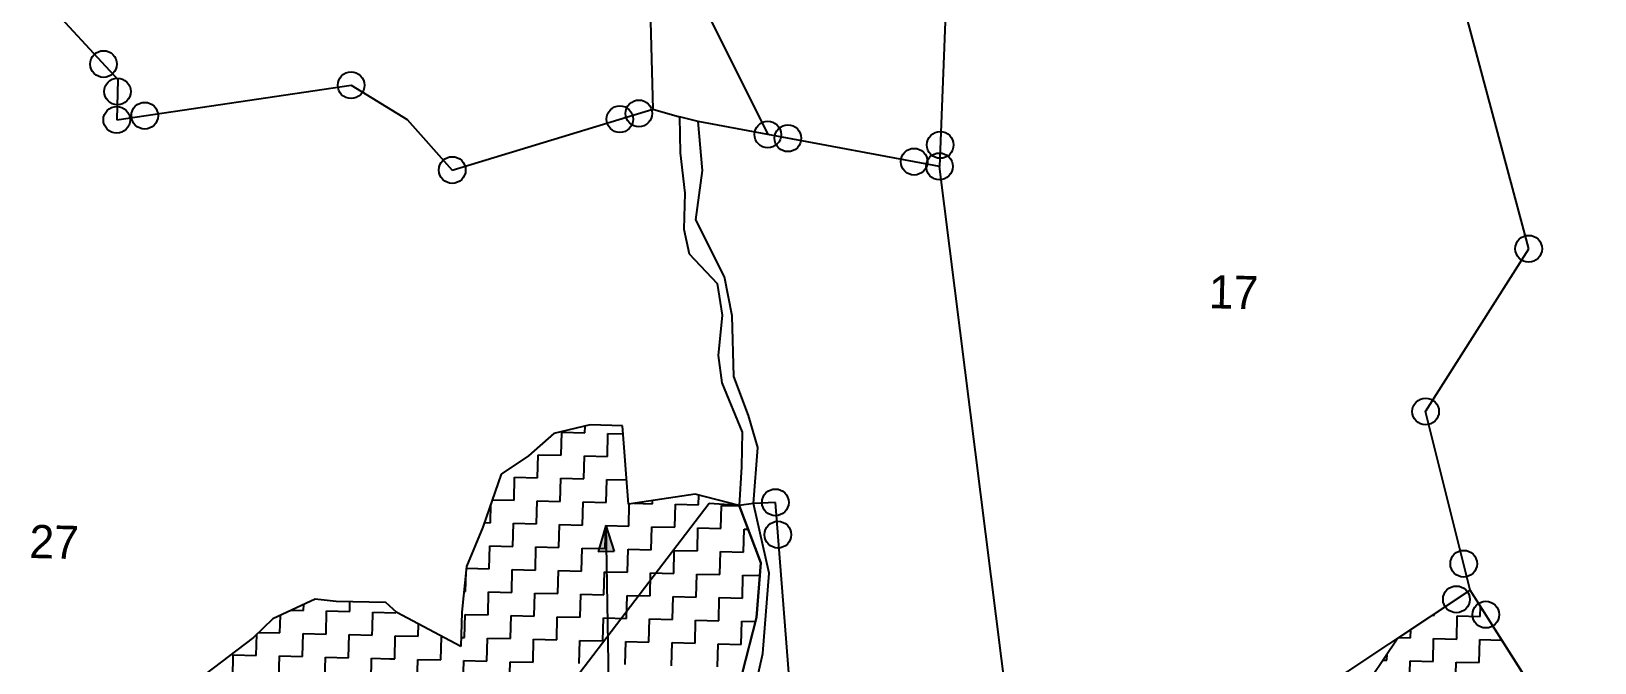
# Model space of a CAD drawing. Header units: metres. Extents: x 281189 to 282836, y 2087081 to 2088995.
# Drawn here: x 282174.3 to 282589.1, y 2087710.4 to 2087877.9 of the extents above; entities that cross this region are included whole.
import ezdxf
from ezdxf.enums import TextEntityAlignment as Align

# ---------------------------------------------------------------- set-up
doc = ezdxf.new("R2010")
doc.units = ezdxf.units.M
for name, color, linetype in [('POLY_HATCH', 12, 'Continuous'), ('POLY_PARCEL', 6, 'Continuous'), ('POLY_WATER', 4, 'Continuous'), ('TEXT_PARCEL', 7, 'Continuous'), ('V_BOUND_LINE', 7, 'Continuous')]:
    doc.layers.add(name, color=color, linetype=linetype)
doc.styles.add('TEXT_MAP', font='')
doc.styles.get('TEXT_MAP').set_extended_font_data('Kruti Dev 050')

msp = doc.modelspace()

# ---------------------------------------------------------------- hatches: boundary and pattern name
h = msp.add_hatch(color=256)
h.paths.add_polyline_path([(282326.86, 2087739.89), (282328.97, 2087739.93), (282326.73, 2087746.79)])
h.paths.add_polyline_path([(282326.73, 2087746.79), (282324.75, 2087739.85), (282326.86, 2087739.89)])

# ---------------------------------------------------------------- linework, layer by layer
for points in [[(282326.73, 2087746.79), (282324.75, 2087739.85)], [(282326.73, 2087746.79), (282327.5, 2087705.22)], [(282326.73, 2087746.79), (282328.97, 2087739.93)], [(282328.97, 2087739.93), (282324.75, 2087739.85)]]:
    msp.add_lwpolyline(points)
for centre in [(282193.51, 2087869.25), (282197.2, 2087861.97), (282259.19, 2087863.62), (282335.54, 2087856.15), (282197.01, 2087854.45), (282204.43, 2087855.54), (282330.49, 2087854.62), (282369.74, 2087850.54), (282375.08, 2087849.55), (282415.5, 2087847.78), (282408.56, 2087843.34), (282286.03, 2087841.13), (282415.28, 2087842.09), (282571.61, 2087820.25), (282544.27, 2087777.07), (282371.75, 2087752.95), (282372.43, 2087744.38), (282554.37, 2087736.68), (282552.43, 2087727.22), (282560.25, 2087723.16)]:
    msp.add_circle(centre, 3.54)
at = {"layer": 'POLY_HATCH'}
for p, q in [((282322.62, 2087773.5), (282312.96, 2087771.21)), ((282331.21, 2087773.28), (282322.62, 2087773.5)), ((282332.76, 2087752.51), (282331.21, 2087773.28)), ((282312.96, 2087771.21), (282306.24, 2087765.31)), ((282306.24, 2087765.31), (282299.04, 2087760.44)), ((282299.04, 2087760.44), (282294.15, 2087746.41)), ((282350.51, 2087755.1), (282332.76, 2087752.51)), ((282362.11, 2087752.08), (282350.51, 2087755.1)), ((282367.88, 2087736.88), (282362.11, 2087752.08)), ((282294.15, 2087746.41), (282289.84, 2087735.91)), ((282289.84, 2087735.91), (282288.53, 2087723.82)), ((282366.76, 2087722.39), (282367.88, 2087736.88)), ((282249.69, 2087727.31), (282238.44, 2087722.03)), ((282255.23, 2087726.66), (282249.69, 2087727.31)), ((282268.37, 2087726.34), (282255.23, 2087726.66)), ((282556.12, 2087729.67), (282536.91, 2087716.94)), ((282578.98, 2087693.6), (282556.12, 2087729.67)), ((282271.34, 2087723.74), (282268.37, 2087726.34)), ((282288.31, 2087714.73), (282271.34, 2087723.74)), ((282288.53, 2087723.82), (282288.31, 2087714.73)), ((282362.95, 2087707.59), (282366.76, 2087722.39)), ((282238.44, 2087722.03), (282233.26, 2087717.1)), ((282233.26, 2087717.1), (282220.38, 2087707.32)), ((282536.91, 2087716.94), (282525.29, 2087699.64))]:
    msp.add_line(p, q, dxfattribs=at)
at = {"layer": 'POLY_HATCH', "linetype": 'Continuous'}
for p, q in [((282321.22, 2087771.41), (282321.26, 2087773.18)), ((282314.95, 2087765.45), (282315.1, 2087771.56)), ((282315.1, 2087771.56), (282321.22, 2087771.41)), ((282327.18, 2087765.14), (282327.34, 2087771.26)), ((282327.34, 2087771.26), (282331.37, 2087771.16)), ((282308.68, 2087759.48), (282308.83, 2087765.6)), ((282308.83, 2087765.6), (282314.95, 2087765.45)), ((282320.91, 2087759.18), (282321.07, 2087765.29)), ((282321.07, 2087765.29), (282327.18, 2087765.14)), ((282302.41, 2087753.51), (282302.56, 2087759.63)), ((282302.56, 2087759.63), (282308.68, 2087759.48)), ((282314.64, 2087753.21), (282314.8, 2087759.33)), ((282314.8, 2087759.33), (282320.91, 2087759.18)), ((282326.88, 2087752.9), (282327.03, 2087759.02)), ((282327.03, 2087759.02), (282332.28, 2087758.89)), ((282296.14, 2087747.54), (282296.26, 2087752.46)), ((282296.67, 2087753.65), (282302.41, 2087753.51)), ((282308.37, 2087747.24), (282308.53, 2087753.36)), ((282308.53, 2087753.36), (282314.64, 2087753.21)), ((282320.61, 2087746.94), (282320.76, 2087753.06)), ((282320.76, 2087753.06), (282326.88, 2087752.9)), ((282332.85, 2087746.63), (282332.99, 2087752.54)), ((282334.24, 2087752.72), (282339.12, 2087752.6)), ((282339.12, 2087752.6), (282339.14, 2087753.44)), ((282345.09, 2087746.33), (282345.24, 2087752.45)), ((282345.24, 2087752.45), (282351.36, 2087752.3)), ((282351.36, 2087752.3), (282351.42, 2087754.86)), ((282357.32, 2087746.03), (282357.47, 2087752.15)), ((282357.47, 2087752.15), (282362.13, 2087752.03)), ((282294.55, 2087747.58), (282296.14, 2087747.54)), ((282302.1, 2087741.27), (282302.26, 2087747.39)), ((282302.26, 2087747.39), (282308.37, 2087747.24)), ((282314.34, 2087740.97), (282314.49, 2087747.09)), ((282314.49, 2087747.09), (282320.61, 2087746.94)), ((282326.58, 2087740.67), (282326.73, 2087746.79)), ((282326.73, 2087746.79), (282332.85, 2087746.63)), ((282338.82, 2087740.36), (282338.97, 2087746.48)), ((282338.97, 2087746.48), (282345.09, 2087746.33)), ((282351.05, 2087740.06), (282351.2, 2087746.18)), ((282351.2, 2087746.18), (282357.32, 2087746.03)), ((282363.29, 2087739.76), (282363.44, 2087745.88)), ((282363.44, 2087745.88), (282364.48, 2087745.85)), ((282295.83, 2087735.31), (282295.98, 2087741.43)), ((282295.98, 2087741.43), (282302.1, 2087741.27)), ((282308.07, 2087735), (282308.22, 2087741.12)), ((282308.22, 2087741.12), (282314.34, 2087740.97)), ((282320.31, 2087734.7), (282320.46, 2087740.82)), ((282320.46, 2087740.82), (282326.58, 2087740.67)), ((282332.55, 2087734.4), (282332.7, 2087740.52)), ((282332.7, 2087740.52), (282338.82, 2087740.36)), ((282344.78, 2087734.09), (282344.93, 2087740.21)), ((282344.93, 2087740.21), (282351.05, 2087740.06)), ((282357.02, 2087733.79), (282357.17, 2087739.91)), ((282357.17, 2087739.91), (282363.29, 2087739.76)), ((282289.79, 2087735.46), (282295.83, 2087735.31)), ((282301.8, 2087729.04), (282301.95, 2087735.16)), ((282301.95, 2087735.16), (282308.07, 2087735)), ((282314.04, 2087728.73), (282314.19, 2087734.85)), ((282314.19, 2087734.85), (282320.31, 2087734.7)), ((282289.56, 2087729.34), (282289.69, 2087734.53)), ((282326.27, 2087728.43), (282326.43, 2087734.55)), ((282326.43, 2087734.55), (282332.55, 2087734.4)), ((282338.51, 2087728.13), (282338.66, 2087734.25)), ((282338.66, 2087734.25), (282344.78, 2087734.09)), ((282350.75, 2087727.82), (282350.9, 2087733.94)), ((282350.9, 2087733.94), (282357.02, 2087733.79)), ((282362.99, 2087727.52), (282363.14, 2087733.64)), ((282363.14, 2087733.64), (282367.62, 2087733.53)), ((282258.82, 2087723.98), (282258.88, 2087726.57)), ((282289.13, 2087729.35), (282289.56, 2087729.34)), ((282295.53, 2087723.07), (282295.68, 2087729.19)), ((282295.68, 2087729.19), (282301.8, 2087729.04)), ((282307.77, 2087722.77), (282307.92, 2087728.89)), ((282307.92, 2087728.89), (282314.04, 2087728.73)), ((282320, 2087722.46), (282320.16, 2087728.58)), ((282320.16, 2087728.58), (282326.27, 2087728.43)), ((282332.24, 2087722.16), (282332.39, 2087728.28)), ((282332.39, 2087728.28), (282338.51, 2087728.13)), ((282344.48, 2087721.86), (282344.63, 2087727.98)), ((282344.63, 2087727.98), (282350.75, 2087727.82)), ((282356.72, 2087721.55), (282356.87, 2087727.67)), ((282356.87, 2087727.67), (282362.99, 2087727.52)), ((282240.31, 2087718.32), (282240.43, 2087722.96)), ((282243.41, 2087724.36), (282246.58, 2087724.28)), ((282246.58, 2087724.28), (282246.62, 2087725.87)), ((282252.55, 2087718.01), (282252.7, 2087724.13)), ((282252.7, 2087724.13), (282258.82, 2087723.98)), ((282264.83, 2087719.7), (282264.94, 2087723.83)), ((282264.94, 2087723.83), (282271.05, 2087723.68)), ((282271.05, 2087723.68), (282271.06, 2087723.98)), ((282289.26, 2087717.1), (282289.41, 2087723.22)), ((282289.41, 2087723.22), (282295.53, 2087723.07)), ((282301.5, 2087716.8), (282301.65, 2087722.92)), ((282301.65, 2087722.92), (282307.77, 2087722.77)), ((282313.73, 2087716.5), (282313.89, 2087722.61)), ((282313.89, 2087722.61), (282320, 2087722.46)), ((282325.97, 2087716.19), (282326.12, 2087722.31)), ((282326.12, 2087722.31), (282332.24, 2087722.16)), ((282546.03, 2087722.98), (282546.55, 2087722.97)), ((282546.55, 2087722.97), (282546.56, 2087723.33)), ((282552.51, 2087716.7), (282552.67, 2087722.82)), ((282552.67, 2087722.82), (282558.78, 2087722.67)), ((282558.78, 2087722.67), (282558.85, 2087725.36)), ((282234.68, 2087718.46), (282240.31, 2087718.32)), ((282246.28, 2087712.05), (282246.43, 2087718.16)), ((282246.43, 2087718.16), (282252.55, 2087718.01)), ((282264.78, 2087717.71), (282264.83, 2087719.7)), ((282277.02, 2087717.41), (282277.1, 2087720.68)), ((282338.21, 2087715.89), (282338.36, 2087722.01)), ((282338.36, 2087722.01), (282344.48, 2087721.86)), ((282350.45, 2087715.59), (282350.6, 2087721.7)), ((282350.6, 2087721.7), (282356.72, 2087721.55)), ((282362.68, 2087715.28), (282362.84, 2087721.4)), ((282362.84, 2087721.4), (282366.48, 2087721.31)), ((282540.28, 2087717), (282540.33, 2087719.21)), ((282234.04, 2087712.35), (282234.18, 2087717.98)), ((282258.51, 2087711.74), (282258.67, 2087717.86)), ((282258.67, 2087717.86), (282264.78, 2087717.71)), ((282270.75, 2087711.44), (282270.9, 2087717.56)), ((282270.9, 2087717.56), (282277.02, 2087717.41)), ((282282.99, 2087711.14), (282283.14, 2087717.25)), ((282283.14, 2087717.25), (282283.57, 2087717.24)), ((282288.36, 2087717.12), (282289.26, 2087717.1)), ((282295.23, 2087710.83), (282295.38, 2087716.95)), ((282295.38, 2087716.95), (282301.5, 2087716.8)), ((282307.46, 2087710.53), (282307.62, 2087716.65)), ((282307.62, 2087716.65), (282313.73, 2087716.5)), ((282319.7, 2087710.23), (282319.85, 2087716.34)), ((282319.85, 2087716.34), (282325.97, 2087716.19)), ((282331.94, 2087709.92), (282332.09, 2087716.04)), ((282332.09, 2087716.04), (282338.21, 2087715.89)), ((282344.18, 2087709.62), (282344.33, 2087715.74)), ((282344.33, 2087715.74), (282350.45, 2087715.59)), ((282356.41, 2087709.32), (282356.56, 2087715.43)), ((282356.56, 2087715.43), (282362.68, 2087715.28)), ((282537.12, 2087717.08), (282540.28, 2087717)), ((282546.24, 2087710.73), (282546.4, 2087716.85)), ((282546.4, 2087716.85), (282552.51, 2087716.7)), ((282558.48, 2087710.43), (282558.63, 2087716.55)), ((282558.63, 2087716.55), (282564.53, 2087716.4)), ((282227.77, 2087706.38), (282227.92, 2087712.5)), ((282227.92, 2087712.5), (282234.04, 2087712.35)), ((282240.01, 2087706.08), (282240.16, 2087712.2)), ((282240.16, 2087712.2), (282246.28, 2087712.05)), ((282252.24, 2087705.78), (282252.4, 2087711.89)), ((282252.4, 2087711.89), (282258.51, 2087711.74)), ((282264.48, 2087705.47), (282264.63, 2087711.59)), ((282264.63, 2087711.59), (282269.49, 2087711.47)), ((282269.49, 2087711.47), (282270.75, 2087711.44)), ((282276.72, 2087705.17), (282276.87, 2087711.29)), ((282276.87, 2087711.29), (282282.99, 2087711.14)), ((282288.96, 2087704.87), (282289.11, 2087710.98)), ((282289.11, 2087710.98), (282295.23, 2087710.83)), ((282301.19, 2087704.56), (282301.35, 2087710.68)), ((282301.35, 2087710.68), (282307.46, 2087710.53)), ((282532.96, 2087711.06), (282534.01, 2087711.04)), ((282534.01, 2087711.04), (282534.05, 2087712.68)), ((282539.97, 2087704.77), (282540.13, 2087710.88)), ((282540.13, 2087710.88), (282546.24, 2087710.73)), ((282552.21, 2087704.46), (282552.36, 2087710.58)), ((282552.36, 2087710.58), (282558.48, 2087710.43))]:
    msp.add_line(p, q, dxfattribs=at)
at = {"layer": 'POLY_PARCEL'}
for p, q in [((282337.63, 2087915.01), (282339.25, 2087857.27)), ((282337.63, 2087915.01), (282369.74, 2087850.54)), ((282417.55, 2087900.17), (282415.28, 2087842.09)), ((282174.85, 2087889.53), (282197.27, 2087865.16)), ((282197.27, 2087865.16), (282197.01, 2087854.45)), ((282197.01, 2087854.45), (282259.19, 2087863.62)), ((282259.19, 2087863.62), (282274.05, 2087854.52)), ((282286.03, 2087841.13), (282339.25, 2087857.27)), ((282339.25, 2087857.27), (282346.32, 2087855.23)), ((282274.05, 2087854.52), (282286.03, 2087841.13)), ((282369.74, 2087850.54), (282351.26, 2087853.96)), ((282415.28, 2087842.09), (282369.74, 2087850.54)), ((282434.88, 2087687.02), (282415.28, 2087842.09)), ((282354.2, 2087752.62), (282306.18, 2087689.91)), ((282362.11, 2087752.08), (282354.2, 2087752.62)), ((282365.97, 2087752.64), (282362.11, 2087752.08)), ((282371.75, 2087752.95), (282365.97, 2087752.64)), ((282376.59, 2087691.71), (282371.75, 2087752.95)), ((282502.97, 2087694.46), (282556.12, 2087729.67))]:
    msp.add_line(p, q, dxfattribs=at)
at = {"layer": 'POLY_WATER'}
for p, q in [((282351.26, 2087853.96), (282346.32, 2087855.23)), ((282346.32, 2087855.23), (282346.47, 2087845.68)), ((282352.45, 2087841.01), (282351.26, 2087853.96)), ((282346.47, 2087845.68), (282347.73, 2087834.95)), ((282350.63, 2087827.9), (282352.45, 2087841.01)), ((282347.73, 2087834.95), (282347.49, 2087825.4)), ((282358.28, 2087812.81), (282350.63, 2087827.9)), ((282347.49, 2087825.4), (282348.86, 2087818.88)), ((282348.86, 2087818.88), (282356.31, 2087811.05)), ((282356.31, 2087811.05), (282357.63, 2087802.61)), ((282360.32, 2087802.44), (282358.28, 2087812.81)), ((282357.63, 2087802.61), (282356.6, 2087791.94)), ((282360.69, 2087786.39), (282360.32, 2087802.44)), ((282356.6, 2087791.94), (282357.57, 2087784.66)), ((282357.57, 2087784.66), (282362.98, 2087771.54)), ((282364.63, 2087775.98), (282360.69, 2087786.39)), ((282367.1, 2087767.51), (282364.63, 2087775.98)), ((282362.98, 2087771.54), (282362.75, 2087762.37)), ((282365.97, 2087752.64), (282367.1, 2087767.51)), ((282362.75, 2087762.37), (282362.11, 2087752.08)), ((282362.11, 2087752.08), (282367.88, 2087736.88)), ((282370.1, 2087734.2), (282365.97, 2087752.64)), ((282367.88, 2087736.88), (282366.76, 2087722.39)), ((282368.42, 2087712.85), (282370.1, 2087734.2)), ((282366.76, 2087722.39), (282362.95, 2087707.59)), ((282366.27, 2087703.35), (282368.42, 2087712.85))]:
    msp.add_line(p, q, dxfattribs=at)
at = {"layer": 'V_BOUND_LINE'}
for p, q in [((282571.61, 2087820.25), (282549.56, 2087902.83)), ((282544.27, 2087777.07), (282571.61, 2087820.25)), ((282556.12, 2087729.67), (282544.27, 2087777.07)), ((282589.14, 2087677.58), (282556.12, 2087729.67))]:
    msp.add_line(p, q, dxfattribs=at)

# ---------------------------------------------------------------- texts
at = {"layer": 'TEXT_PARCEL', "style": 'TEXT_MAP'}
for s, p in [('17', (282493.22, 2087804.31)), ('27', (282180.3, 2087738.04))]:
    msp.add_text(s, height=8.814, rotation=358.5802, dxfattribs=at).set_placement(p, align=Align.CENTER)

doc.saveas('drawing.dxf')
